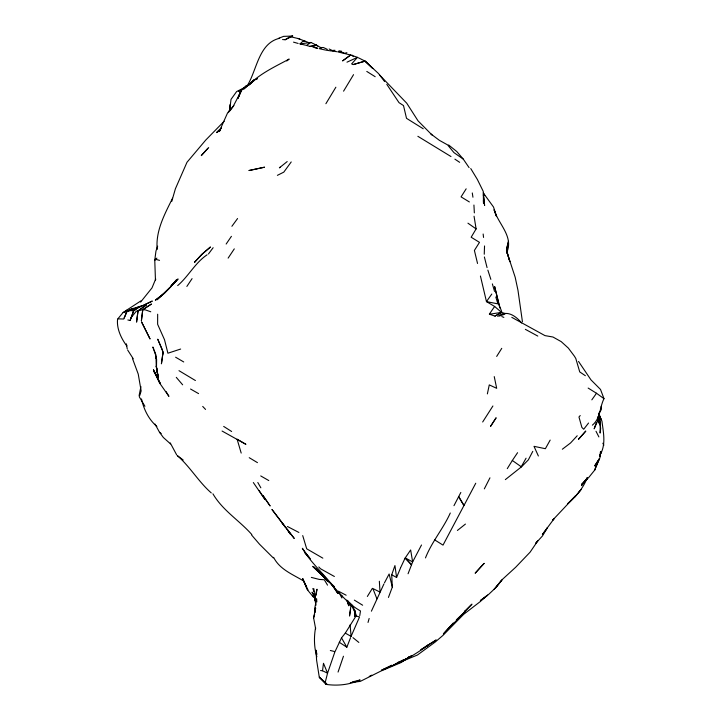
<?xml version="1.0" encoding="UTF-8"?>
<svg xmlns="http://www.w3.org/2000/svg" width="721" height="721" viewBox="0 0 721 721"><rect width="100%" height="100%" fill="white"/><g stroke="black" fill="none" stroke-linecap="round" stroke-linejoin="round"><path stroke-width="1.08" d="M157.665 314.212L157.629 324.288L164.505 339.708L167.903 353.218L180.647 349.045M484.251 254.225L484.539 245.951M334.95 651.802L341.52 637.86L345.305 633.128L351.082 636.373L359.527 616.996L356.057 615.923L354.543 616.347L354.786 610.299M244.059 87.863L236.632 91.558L231.026 99.363L229.72 109.7L228.44 112.674M229.702 109.943L229.963 104.725M598.484 417.089L598.25 421.47L598.241 417.017M600.818 451.643L599.917 457.916L594.672 465.928L599.349 458.664L594.798 469.975L588.724 477.5L581.586 484.404L587.561 478.14L581.441 485.648L586.506 478.843M314.662 608.722L315.618 607.983L315.14 612.246L314.662 608.722L316.609 598.754L316.816 601.918M315.591 627.513C313.824 637.193 314.059 647.404 316.88 656.84M334.706 652.397L327.559 673.189L322.53 670.755L323.486 663.293L327.559 673.189L325.378 681.733L325.964 684.373C337.473 686.068 349.397 684.833 360.121 679.975L352.497 681.904M354.543 616.347L354.903 610.372M506.782 252.9L507.647 246.456M349.685 602.828L351.091 604.531L349.523 616.04L350.622 608.885M507.611 246.384L506.674 252.665C514.01 236.614 498.337 224.096 494.083 209.748L496.571 216.543L493.534 207.053L483.34 193.012M359.761 615.671L360.482 610.939C342.43 600.899 332.381 582.307 316.429 569.806L325.315 577.981L313.914 567.003L325.315 577.981M316.05 595.42L317.015 589.21L314.59 598.944L315.248 600.602L313.833 588.651M599.908 456.582L600.422 451.896M140.919 386.591L139.144 395.414L139.477 397.145L144.93 406.284M315.654 628.874L313.608 617.879L315.618 607.983M487.369 393.9L489.271 384.897L496.688 388.322L494.236 376.596M171.742 201.429L175.401 188.776L186.991 162.279L205.773 140.027L224.168 121.245M229.864 110.097L230.287 108.33M506.521 248.79L508.521 241.328L506.521 249.935L509.864 261.687L506.457 250.701L515.182 277.261L517.984 290.356L522.428 321.692M313.608 617.879L314.635 614.121M127.86 319.971L130.122 320.485L133.61 310.922L136.846 308.3L152.302 301.054L143.867 305.19M368.025 622.448L369.152 618.465M139.82 395.36L141.145 390.89L138.234 374.091L132.421 358.382M578.53 361.428L590.986 379.886L600.512 389.448L603.991 398.668C599.548 407.446 600.593 418.468 592.383 425.156M338.059 672.071L343.457 656.227M157.656 246.14L155.952 251.106L154.763 260.191L155.457 280.172L155.691 278.982L151.996 287.913L140.604 302.099M408.068 573.763L412.646 561.911L421.506 544.995M596.294 422.695L594.158 428.842L598.52 418.982M391.719 574.781L394.946 565.57L396.586 577.494L391.719 574.781L392.314 587.092L388.439 597.43M130.122 320.485L133.61 310.922L140.37 306.209L130.717 310.544L123.129 312.472L117.568 319.196C116.523 328.713 121.227 338.428 126.779 345.981L126.364 343.836M339.249 642.267L346.837 647.215L350.586 637.598M237.993 98.263L241.093 90.215L246.429 85.411M599.827 455.212C606.316 444.83 603.342 432.483 601.945 421.154L598.7 413.836M228.124 258.127L234.298 248.862M450.283 513.01C443.307 528.628 431.762 541.813 425.48 557.919M396.586 577.494L400.47 568.094M142.956 305.632L132.096 308.777L127.121 311.066L123.76 319.033L118.073 318.835M594.798 469.975L595.249 468.92M124.192 317.916L127.121 311.066M371.405 611.183L383.914 583.983M587.083 478.05C583.208 488.288 575.899 496.67 567.67 503.718L575.493 495.895L552.601 520.22L553.737 519.012M595.195 468.47L599.052 459.8M400.687 567.562L405.067 558.18L410.646 549.961L412.646 561.911L405.499 558.036L411.466 564.723L405.067 558.18M172.571 198.212C164.64 214.209 155.484 230.927 157.178 249.439M484.332 488.865L489.956 477.825M453.969 505.682L460.836 492.461M532.774 451.364L528.358 459.872L521.427 466.893M384.464 582.847L389.133 573.979L392.314 587.092M475.752 483.232L443.018 545.121L434.628 539.858M550.168 440.089L545.373 448.705L534 446.335L538.38 455.996M526.078 458.186L521.256 466.757L512.334 460.476L517.57 452.698M343.566 91.17L353.542 74.66M345.305 633.128L356.057 615.923L355.444 612.607M474.048 216.219L476.112 228.908L471.164 237.227L479.483 242.355L474.4 250.439L477.536 263.462M325.892 103.707L335.869 87.214M599.656 412.313L601.35 409.519L601.233 406.193M482.673 421.992L492.912 405.977M367.359 596.456L372.406 588.309M507.287 468.632L512.334 460.476M247.312 85.601C257 69.991 258.641 43.134 279.667 38.258M496.67 356.426L501.753 348.342M466.163 188.821L461.07 196.878L469.362 201.952M537.884 540.732L530.088 552.187L515.686 567.238L502.537 579.278L495.642 587.795L488.649 594.41L480.348 600.62L487.63 595.131L480.033 601.765L463.666 614.328L442.928 635.435L435.241 642.005L417.414 655.038L402.291 661.22M186.856 286.444L192.074 278.63M226.151 244.04L231.423 236.326M489.343 314.149L494.624 306.452L486.459 301.603L480.429 276.017M491.812 294.033L486.459 301.603L497.905 303.874L495.823 297.043M591.833 399.84L596.492 393.26L603.991 398.668M230.035 110.764L233.162 106.438L241.932 89.584L238.047 98.146L241.093 90.215L238.462 91.315L243.356 88.737M537.091 541.435L535.847 543.147L542.48 535.946L547.401 527.736L542.372 534.558L554.314 518.408M231.892 226.295L237.57 218.535M291.221 161.946L283.795 172.139L277.378 175.347M208.468 253.954L213.137 247.709M220.527 129.87L219.247 131.564L227.566 112.918L233.874 105.536M588.543 423.038L583.713 429.247L581.883 427.418L578.963 416.972L580.225 415.566M495.886 587.561L501.861 579.981L494.155 589.183M130.807 318.015L136.314 311.202L142.758 309.706L151.338 304.091L142.758 309.706L141.406 320.683L142.758 309.706L145.254 309.85L150.77 311.778M579.134 491.848L581.117 489.424L574.943 496.895M123.129 312.472L140.847 300.918M456.366 619.817L465.153 611.498L443.397 634.002L453.32 622.953M443.397 634.002L450.508 626.143M577.206 435.772L570.563 442.964L562.344 449.228M221.356 127.978L217.571 131.943L220.689 128.915M253.008 80.833L249.096 84.699C260.389 73.344 275.251 66.53 289.184 59.059L286.733 60.997M156.908 258.109L154.763 260.191L155.475 259.281L159.539 260.362M177.672 285.597C188.541 276.296 195.085 262.841 207.098 254.792M220.581 128.879L216.516 132.601L221.365 128.194M208.675 147.544L201.276 155.619L207.828 148.373M252.512 81.329L243.662 89.089L253.945 80.698M505.34 479.618L521.076 467.145M124.427 312.13L126.734 310.246M287.192 161.567L279.387 167.84L280.181 167.2M457.411 530.449L465.433 524.077M349.315 55.959L342.583 60.906L350.658 55.003L357.499 57.347L346.972 62.168M341.862 52.426L341.24 51.047L338.942 51.155L337.843 51.921L350.658 55.003M425.363 646.782L436.232 639.951L421.055 649.666M494.624 306.452L501.528 312.382L489.541 314.239L494.967 316.113L501.528 312.382L505.772 313.725M285.165 39.754L290.103 36.618L292.681 36.05L285.165 39.754L282.56 39.547M421.046 649.63L429.365 644.358C418.09 652.316 406.473 660.003 393.531 665.023L404.454 659.427L394.919 664.519L381.427 670.314L391.62 665.222M255.631 79.671L257.316 78.643L255.549 79.707M253.783 80.779L251.142 82.383L252.26 81.725M406.329 658.67L401.777 661.418L411.826 655.659L408.05 657.579M408.149 657.561L409.97 656.461L401.291 662.455L380.967 671.044L360.275 681.39L350.334 682.598M494.967 316.113L501.528 312.382M128.626 310.634L132.096 308.777L128.78 310.535M427.292 645.782L428.472 645.16L425.489 646.71M389.89 666.583L382.4 669.881M309.886 46.396L316.023 45.053L317.763 45.838L310.958 42.458L306.434 45.414L309.886 46.396L312.842 46.189M369.251 676.415L371.721 675.171M497.715 316.411C506.728 309.615 515.281 315.483 521.653 322.963M397.289 662.698L400.353 661.355M357.499 57.347L351.614 63.908L353.272 64.557L365.087 61.114L378.471 73.515L384.608 81.536M125.923 311.688L140.451 306.497L130.717 310.544L133.61 310.922M278.396 38.42L283.569 36.374L292.681 36.05M499.365 316.059L504.592 314.239M353.272 64.557L365.087 61.114L372.739 68.405L365.087 61.114L358.292 57.734M344.241 53.435L346.9 52.678M323.891 576.692L315.591 568.572L330.903 583.316L337.761 593.338L339.339 593.104L341.844 597.943L341.817 595.303M310.958 42.458L300.026 43.873L302.694 41.43L305.082 41.16L309.147 42.809M332.723 50.416L335.031 50.29M302.243 43.909L300.026 43.873L305.641 45.216M331.768 51.002L336.851 51.705M320.566 670.548L322.53 670.755M331.038 50.93L325.703 50.119M315.032 47.577L317.114 48.001M290.103 36.618L299.783 38.943M324.892 49.947L319.358 48.686L321.169 47.514L323.387 47.523L327.343 49.352M330.326 650.486L334.174 651.433M317.781 48.406L312.95 47.153L316.023 45.053L321.611 48.001M298.152 43.449L293.519 42.142M311.337 577.395L319.268 579.423L324.315 579.756L327.541 585.137M338.942 51.155L343.962 53.03M297.872 38.438L305.082 41.16M501.807 316.564L503.844 317.375M329.146 49.001L333.066 50.894M287.427 526.492L298.882 532.458M537.794 336.076L525.366 329.344M338.419 591.184L346.143 595.213M222.077 431.041L245.924 444.343L237.092 439.143L241.193 453.076M511.793 317.348L544.95 335.607L552.98 337.022L561.235 341.646L568.355 348.099L574.43 356.219L575.8 358.49L579.738 371.928L585.362 375.704M190.542 389.025L198.572 393.612M334.382 576.485L320.503 568.761L318.817 566.967M260.723 475.923L268.78 480.556M175.618 357.21L183.729 361.96M178.988 370.675L195.409 380.535M417.865 136.305L450.986 156.538M249.232 457.691L257.451 462.639M322.837 558.153L306.695 548.816L302.721 535.586M354.344 600.124L362.645 605.216M588.147 388.069L596.492 393.26M366.791 71.433L375.181 76.714M423.236 128.771L406.509 118.325L403.508 105.572L399.01 102.652L386.789 84.33M223.681 426.426L231.648 431.5M454.897 159.152L459.656 162.333M469.083 167.623L463.261 159.098L453.933 152.609L447.597 144.903L439.332 140.307L430.635 133.736M467.938 223.177L476.112 228.908M155.024 424.047L159.521 432.303L161.207 433.573M183.188 460.016L177.24 455.564C190.056 466.649 198.518 481.754 211.262 492.912M448.615 144.966L456.817 151.563L463.261 159.098M352.948 637.634L358.833 642.429M327.046 684.22L319.286 677.217L316.591 660.112L316.041 650.189L316.934 654.362M347.72 601.287L352.686 605.577M312.508 566.364L326.631 579.441L320.611 573.601L327.713 581.288L320.611 573.601M170.507 443.902L163.361 437.494L159.521 432.303M325.513 682.805L319.286 677.217L325.964 684.373M432.276 135.26L418.036 120.849L406.743 103.211L379.697 75.11M334.084 586.552L322.485 575.376L334.066 586.416M347.621 600.8L349.072 602.296M315.338 598.241L312.391 595.185L315.383 598.322M273.25 557.892L259.497 544.202L251.611 535.036M202.718 406.437L205.557 409.429M156.863 426.471C148.652 419.379 143.803 409.42 141.505 398.956M346.9 600.566L353.578 607.713L356.057 615.923M310.481 558.901L304.487 552.178L309.111 557.522L302.333 548.257C311.968 564.958 327.929 576.818 337.761 593.338M352.064 55.111L353.362 56.617M176.284 377.353L182.647 384.807M251.809 534.549C239.336 520.418 222.663 510.54 212.92 493.813M313.41 597.123L307.074 589.399L302.703 578.539L306.686 587.101M281.83 522.635L294.258 538.452L271.934 509.432L285.201 527.042M253.332 482.547L265.031 499.545L259.209 490.704M314.617 595.834L312.04 592.166L315.329 597.619M273.592 557.333C279.676 569.446 292.591 574.295 303.46 580.892L308.011 589.949M483.449 193.652L484.674 195.49L483.674 193.652M347.603 601.179L350.46 605.478L347.774 600.899M127.644 350.009L133.268 358.806M458.565 496.706L463.909 505.403L458.745 496.58M341.52 637.86L346.837 647.215M156.899 376.299L153.834 371.27L160.269 383.41L153.447 369.72L159.485 382.878L168.921 396.343L166.091 391.557M470.741 168.543L477.338 179.412L483.25 191.38L483.521 203.547L483.412 200.285M176.645 454.834L170.255 442.919M257.812 482.502L260.849 487.811M602.828 443.226L603.883 445.172M595.988 431.248L598.881 436.926M351.1 604.54L355.038 612.526M598.836 414.557L600.953 419.271L598.673 413.043M153.771 349.108L152.852 347.017L155.448 354.489L156.042 358.535M376.912 598.836L372.883 588.543L380.012 592.094L379.354 581.243M501.717 311.634L499.265 305.262L494.633 286.552L499.824 307.948M154.159 350.154L156.087 355.381M312.842 588.525L313.923 591.463M346.828 600.07L348.793 605.82L347.387 601.152M487.865 270.132L490.866 279.387M492.362 283.894L494.534 291.401M484.368 256.955L487.063 267.608M314.644 598.917L316.041 605.153M598.331 416.756L599.908 425.093L598.52 417.585M126.472 344.683L127.229 348.838M472.282 192.949L472.94 197.23M598.133 416.666L598.448 418.874M598.763 421.082L599.088 423.29L598.655 416.819M483.142 234.01L483.557 237.434M483.394 194.715L484.611 205.521L483.412 194.805M350.091 624.837L351.082 636.373M600.079 423.804L599.493 416.387L600.647 428.607L600.097 433.078L600.242 425.922M156.115 358.472L155.97 356.318L156.268 366.088L158.296 377.633L156.268 366.088L157.71 374.992L156.484 367.539L156.619 359.31M473.931 205.034L474.346 212.875M600.8 451.562L600.629 453.689L600.845 451.544M136.9 318.961L136.584 322.134L138.035 310.886L146.255 305.037L138.035 310.886L136.9 318.961M163.054 352.362L161.423 363.826L163.081 352.046L157.728 339.176L162.306 349.703L163.207 353.768L163.054 352.362M587.119 477.906L586.263 479.825L587.182 477.924M496.03 417.928L490.568 426.336L496.03 417.928M464.901 611.029L464.216 612.3L471.958 604.144L464.901 611.029M195.202 261.534L194.49 262.435L201.754 254.45L195.202 261.534M176.167 280.253L169.823 287.841L162.631 294.709L155.321 300.188L164.343 293.294L169.525 287.949L156.926 299.81L164.343 293.294L178.087 278.964L170.48 286.904L176.843 279.55L170.399 287.039L176.167 280.253M585.722 431.158L578.557 439.215L585.722 431.158M484.088 563.398L475.238 573.087L484.088 563.398M254.243 79.725L248.601 85.105L254.243 79.725M202.772 253.567L201.871 254.36L210.451 246.979L202.772 253.567M264.472 167.218L249.078 170.507L264.472 167.218M329.398 582.162L321.332 573.664L329.398 582.162M288.851 531.846L287.282 529.593L290.329 534.027L288.851 531.846M270.024 505.836L263.021 495.615L270.024 505.836M149.977 338.825L141.64 322.08L149.977 338.825"/></g></svg>
